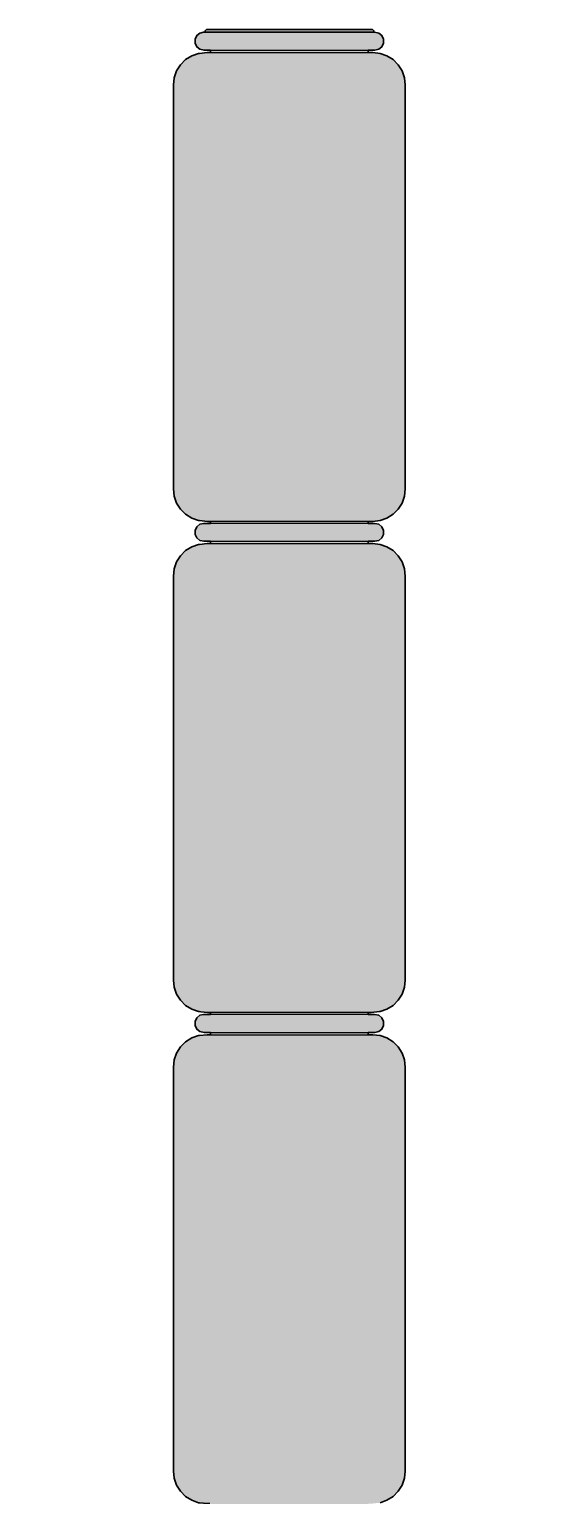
# Model space of a CAD drawing. Header units: millimetres. Extents: x -32 to 1847, y -56 to 3109.
# Drawn here: x 1154 to 1704, y 1526 to 3109 of the extents above; entities that cross this region are included whole.
import ezdxf

# ---------------------------------------------------------------- set-up
doc = ezdxf.new("R2010")
doc.units = ezdxf.units.MM
doc.layers.add('Blocks', color=7, linetype='Continuous')
doc.layers.add('Blocks$Fill', color=7, linetype='Continuous', true_color=0xffffff)
doc.layers.add('Blocks$Inner', color=7, linetype='Continuous', lineweight=25, true_color=0x007f00)
doc.layers.add('Blocks$Outline', color=7, linetype='Continuous', lineweight=35, true_color=0xff3f3f)

# ---------------------------------------------------------------- blocks, each defined once
blk = doc.blocks.new('Noctambule Floor 4 High Cylinder Floor Lamp Side')
at = {"layer": 'Blocks$Fill'}
blk.add_hatch(color=256, dxfattribs=at).paths.add_polyline_path([(144, 7), (143.9, 7), (143.4, 7.5), (143.4, 11.5), (143.9, 12), (144.1, 12), (336.1, 12), (335.4, 12.3), (335.1, 12.9), (333.7, 32.2), (331.3, 32.2), (327.1, 33.2), (323.7, 35.8), (321.9, 39.7), (321.9, 44), (323.7, 47.9), (327.1, 50.6), (331.8, 51.5), (333.2, 51.5), (338.6, 51.5), (338.6, 53.5), (337.7, 53.7), (335.2, 53.7), (326.6, 54.6), (325.8, 54.6), (318.4, 57.2), (311.8, 61.3), (306.2, 66.9), (302.1, 73.5), (299.5, 80.9), (298.6, 88.7), (298.6, 524.7), (299.5, 532.5), (302.1, 539.9), (306.2, 546.5), (311.8, 552.1), (318.4, 556.2), (325.8, 558.8), (326.6, 558.8), (335, 559.7), (337.1, 559.7), (337.7, 559.7), (338.6, 559.9), (338.6, 561.9), (331.3, 561.9), (327.1, 562.9), (323.7, 565.5), (321.9, 569.4), (321.9, 573.7), (323.7, 577.6), (327.1, 580.3), (331.8, 581.2), (333.2, 581.2), (338.6, 581.2), (338.6, 583.2), (337.7, 583.4), (335.2, 583.4), (326.6, 584.3), (325.8, 584.3), (318.4, 586.9), (311.8, 591), (306.2, 596.6), (302.1, 603.2), (299.5, 610.6), (298.6, 618.4), (298.6, 1054.4), (299.5, 1062.2), (302.1, 1069.6), (306.2, 1076.2), (311.8, 1081.8), (318.4, 1085.9), (325.8, 1088.5), (326.6, 1088.5), (335, 1089.4), (337.1, 1089.4), (338, 1089.4), (338.8, 1089.7), (338.9, 1089.7), (338.8, 1089.7), (338.6, 1089.7), (338.6, 1091.9), (331.6, 1091.9), (327.2, 1092.9), (323.8, 1095.5), (321.9, 1099.4), (321.9, 1103.7), (323.8, 1107.6), (327.2, 1110.3), (331.2, 1111.2), (331.6, 1111.2), (338.6, 1111.2), (338.6, 1113.2), (337.7, 1113.4), (335.2, 1113.4), (328.1, 1114.1), (326.6, 1114.3), (325.8, 1114.3), (318.4, 1116.9), (311.8, 1121), (306.2, 1126.6), (302.1, 1133.2), (299.5, 1140.6), (298.6, 1148.4), (298.6, 1584.4), (299.5, 1592.2), (302.1, 1599.6), (306.2, 1606.2), (311.8, 1611.8), (318.4, 1615.9), (325.8, 1618.5), (326.6, 1618.5), (335, 1619.4), (337.1, 1619.4), (338, 1619.4), (338.8, 1619.7), (338.9, 1619.7), (338.8, 1619.7), (338.6, 1619.7), (338.6, 1621.9), (331.6, 1621.9), (327.2, 1622.9), (323.8, 1625.5), (321.9, 1629.4), (321.9, 1633.7), (323.8, 1637.6), (327.2, 1640.3), (331.2, 1641.2), (331.6, 1641.2), (338.6, 1641.2), (338.6, 1643.2), (337.7, 1643.4), (335.2, 1643.4), (326.6, 1644.3), (325.8, 1644.3), (318.4, 1646.9), (311.8, 1651), (306.2, 1656.6), (302.1, 1663.2), (299.5, 1670.6), (298.6, 1678.4), (298.6, 2114.4), (299.5, 2122.2), (302.1, 2129.6), (306.2, 2136.2), (311.8, 2141.8), (318.4, 2145.9), (325.8, 2148.5), (326.6, 2148.5), (335, 2149.4), (337.1, 2149.4), (338, 2149.4), (338.8, 2149.7), (338.9, 2149.7), (338.8, 2149.7), (338.6, 2149.7), (338.6, 2151.9), (331.6, 2151.9), (327.2, 2152.9), (323.8, 2155.5), (321.9, 2159.4), (321.9, 2163.7), (323.8, 2167.6), (327.2, 2170.3), (331.2, 2171.2), (331.6, 2171.2), (336.8, 2171.2), (336.8, 2171.2), (336.7, 2171.3), (336.5, 2171.4), (333.3, 2171.4), (332.8, 2171.9), (332.8, 2172.9), (334.3, 2174.4), (513.2, 2174.4), (514.7, 2172.9), (514.7, 2171.9), (514.2, 2171.4), (514.1, 2171.4), (510.6, 2171.4), (510.7, 2171.2), (515.4, 2171.2), (520, 2170.3), (520, 2170.3), (523.4, 2167.6), (525.2, 2163.7), (525.2, 2159.4), (523.4, 2155.5), (520, 2152.9), (515.6, 2151.9), (514.9, 2151.9), (508.6, 2151.9), (508.6, 2149.7), (508.3, 2149.7), (508.3, 2149.7), (508.4, 2149.7), (509.5, 2149.4), (513.6, 2149.4), (521.4, 2148.5), (528.8, 2145.9), (535.4, 2141.8), (541, 2136.2), (545.1, 2129.6), (547.7, 2122.2), (548.5, 2114.4), (548.5, 1678.4), (547.7, 1670.6), (545.1, 1663.2), (541, 1656.6), (535.4, 1651), (528.8, 1646.9), (521.4, 1644.3), (513.6, 1643.4), (511.7, 1643.4), (509.5, 1643.4), (508.6, 1643.2), (508.6, 1641.2), (515.4, 1641.2), (520, 1640.3), (523.4, 1637.6), (525.2, 1633.7), (525.2, 1629.4), (523.4, 1625.5), (520, 1622.9), (515.6, 1621.9), (514.9, 1621.9), (508.6, 1621.9), (508.6, 1619.7), (508.3, 1619.7), (508.4, 1619.7), (509.5, 1619.4), (513.6, 1619.4), (521.4, 1618.5), (528.8, 1615.9), (535.4, 1611.8), (541, 1606.2), (545.1, 1599.6), (547.7, 1592.2), (548.5, 1584.4), (548.5, 1148.4), (547.7, 1140.6), (545.1, 1133.2), (541, 1126.6), (535.4, 1121), (528.8, 1116.9), (521.4, 1114.3), (520.6, 1114.3), (511.7, 1113.4), (509.5, 1113.4), (508.6, 1113.2), (508.6, 1111.2), (515.4, 1111.2), (520, 1110.3), (523.4, 1107.6), (525.2, 1103.7), (525.2, 1099.4), (523.4, 1095.5), (520, 1092.9), (515.6, 1091.9), (514.9, 1091.9), (508.6, 1091.9), (508.6, 1089.7), (508.3, 1089.7), (508.4, 1089.7), (509.5, 1089.4), (513.6, 1089.4), (521.4, 1088.5), (528.8, 1085.9), (535.4, 1081.8), (541, 1076.2), (545.1, 1069.6), (547.7, 1062.2), (548.5, 1054.4), (548.5, 618.4), (547.7, 610.6), (545.1, 603.2), (541, 596.6), (535.4, 591), (528.8, 586.9), (521.4, 584.3), (513.6, 583.4), (511.7, 583.4), (509.5, 583.4), (508.6, 583.2), (508.6, 581.2), (515.7, 581.2), (515.9, 581.2), (520.1, 580.3), (523.5, 577.6), (525.3, 573.7), (525.3, 569.4), (523.5, 565.5), (520.1, 562.9), (519.5, 562.9), (515.6, 561.9), (514.3, 561.9), (508.6, 561.9), (508.6, 559.9), (509.5, 559.7), (513.6, 559.7), (521.4, 558.8), (528.8, 556.2), (535.4, 552.1), (541, 546.5), (545.1, 539.9), (547.7, 532.5), (548.5, 524.7), (548.5, 88.7), (547.7, 80.9), (545.1, 73.5), (541, 66.9), (535.4, 61.3), (528.8, 57.2), (521.4, 54.6), (513.6, 53.7), (511.7, 53.7), (509.5, 53.7), (508.6, 53.5), (508.6, 51.5), (515.7, 51.5), (515.9, 51.5), (520.1, 50.6), (523.5, 47.9), (525.3, 44), (525.3, 39.7), (523.5, 35.8), (520.1, 33.2), (519.5, 33.2), (515.6, 32.2), (514.2, 12.9), (513.8, 12.3), (513.2, 12), (692.9, 12), (693.4, 11.5), (693.3, 7.5), (692.9, 7), (692.6, 7), (680.9, 7), (680.9, 0), (680.5, 0), (655.9, 0), (655.9, 7), (508.2, 7), (508.2, 0), (507.8, 0), (483.2, 0), (483.2, 7), (228.6, 7), (228.6, 0), (228.3, 0), (203.6, 0), (203.6, 7)], flags=0)
at = {"layer": 'Blocks$Inner'}
for points in [[(331.6, 2171.2), (331.2, 2171.2), (327.2, 2170.3), (323.8, 2167.6), (321.9, 2163.7), (321.9, 2159.4), (323.8, 2155.5), (327.2, 2152.9), (331.6, 2151.9), (332.9, 2151.9), (335, 2151.9), (338, 2151.9), (341.8, 2151.9), (346.3, 2151.9), (351.7, 2151.9), (357.7, 2151.9), (364.4, 2151.9), (371.6, 2151.9), (379.3, 2151.9), (387.5, 2151.9), (396, 2151.9), (404.7, 2151.9), (413.7, 2151.9), (422.7, 2151.9), (431.8, 2151.9), (440.8, 2151.9), (449.6, 2151.9), (458.2, 2151.9), (466.4, 2151.9), (474.2, 2151.9), (481.5, 2151.9), (488.3, 2151.9), (494.4, 2151.9), (499.9, 2151.9), (504.6, 2151.9), (510.2, 2151.9), (513, 2151.9), (514.9, 2151.9), (515.6, 2151.9), (520, 2152.9), (523.4, 2155.5), (525.2, 2159.4), (525.2, 2163.7), (523.4, 2167.6), (520, 2170.3), (520, 2170.3), (515.4, 2171.2), (514, 2171.2), (511.7, 2171.2), (508.6, 2171.2), (504.6, 2171.2), (497.5, 2171.2), (492.9, 2171.2), (487.5, 2171.2), (481.3, 2171.2), (474.3, 2171.2), (466.6, 2171.2), (458.2, 2171.2), (453.7, 2171.2), (446.8, 2171.2), (439.5, 2171.2), (429.6, 2171.2), (419.4, 2171.2), (414.2, 2171.2), (406.5, 2171.2), (398.8, 2171.2), (388.9, 2171.2), (379.3, 2171.2), (370.3, 2171.2), (362.1, 2171.2), (358.3, 2171.2), (353, 2171.2), (348.3, 2171.2), (342.8, 2171.2), (338.4, 2171.2), (336.6, 2171.2), (334.5, 2171.2), (332.9, 2171.2), (331.6, 2171.2), (327.2, 2170.3)], [(336.8, 2171.2), (336.8, 2171.2), (336.7, 2171.3), (336.5, 2171.4)], [(338.6, 2151.9), (338.6, 2149.7), (338.6, 2149.7), (338.8, 2149.7), (338.9, 2149.7), (338.8, 2149.7), (338, 2149.4)], [(508.6, 2151.9), (508.6, 2151.9), (508.6, 2149.7), (508.3, 2149.7), (508.3, 2149.7), (508.4, 2149.7), (509.5, 2149.4)], [(338.6, 1641.2), (338.6, 1643.2), (337.7, 1643.4), (337.7, 1643.4)], [(509.5, 1643.4), (508.6, 1643.2), (508.6, 1641.2)], [(338, 1619.4), (338.8, 1619.7), (338.9, 1619.7), (338.8, 1619.7), (338.6, 1619.7), (338.6, 1619.7), (338.6, 1621.9)], [(508.6, 1621.9), (508.6, 1619.7), (508.3, 1619.7), (508.4, 1619.7), (509.5, 1619.4)], [(338.6, 1111.2), (338.6, 1113.2), (337.7, 1113.4)], [(509.5, 1113.4), (508.6, 1113.2), (508.6, 1111.2)], [(311.8, 591), (306.2, 596.6), (302.1, 603.2), (299.5, 610.6), (298.6, 618.4), (298.6, 1054.4), (299.5, 1062.2), (302.1, 1069.6), (306.2, 1076.2), (311.8, 1081.8), (318.4, 1085.9), (325.8, 1088.5), (326.6, 1088.5), (335, 1089.4), (337.1, 1089.4), (339.5, 1089.4), (342, 1089.4), (344.5, 1089.4), (346.9, 1089.4), (349.3, 1089.4), (351.4, 1089.4), (355.5, 1089.4), (358.9, 1089.4), (364.2, 1089.4), (370, 1089.4), (377.4, 1089.4), (384.2, 1089.4), (390.3, 1089.4), (395.8, 1089.4), (400.7, 1089.4), (405.1, 1089.4), (409, 1089.4), (412.4, 1089.4), (418.4, 1089.4), (427.4, 1089.4), (436.5, 1089.4), (445.2, 1089.4), (452.6, 1089.4), (458.9, 1089.4), (464.2, 1089.4), (468.7, 1089.4), (472.5, 1089.4), (475.8, 1089.4), (478.5, 1089.4), (483.2, 1089.4), (489.7, 1089.4), (495.5, 1089.4), (503.9, 1089.4), (506.4, 1089.4), (509.1, 1089.4), (511, 1089.4), (512.2, 1089.4), (513.6, 1089.4), (513.6, 1089.4), (521.4, 1088.5), (528.8, 1085.9), (535.4, 1081.8), (541, 1076.2), (545.1, 1069.6), (547.7, 1062.2), (548.5, 1054.4), (548.5, 618.4), (547.7, 610.6), (545.1, 603.2), (541, 596.6), (535.4, 591)], [(338, 1089.4), (338.8, 1089.7), (338.9, 1089.7), (338.8, 1089.7), (338.6, 1089.7), (338.6, 1089.7), (338.6, 1091.9)], [(508.6, 1091.9), (508.6, 1089.7), (508.3, 1089.7), (508.4, 1089.7), (509.5, 1089.4)]]:
    blk.add_lwpolyline(points, dxfattribs=at)
for points in [[(332.8, 2172.9), (332.8, 2171.9), (333.3, 2171.4), (333.6, 2171.4), (334.4, 2171.4), (335.2, 2171.4), (336.2, 2171.4), (337.6, 2171.4), (339.7, 2171.4), (342.4, 2171.4), (346.1, 2171.4), (351, 2171.4), (357.4, 2171.4), (364.5, 2171.4), (369.6, 2171.4), (372.7, 2171.4), (376.3, 2171.4), (380.6, 2171.4), (385.6, 2171.4), (391.5, 2171.4), (398.6, 2171.4), (406.2, 2171.4), (414, 2171.4), (419.1, 2171.4), (426.1, 2171.4), (430, 2171.4), (434.5, 2171.4), (439.6, 2171.4), (445.4, 2171.4), (451.8, 2171.4), (459.1, 2171.4), (467.1, 2171.4), (478.1, 2171.4), (484.2, 2171.4), (489.8, 2171.4), (493.3, 2171.4), (497.5, 2171.4), (499.7, 2171.4), (502, 2171.4), (504.5, 2171.4), (507, 2171.4), (509.4, 2171.4), (511.6, 2171.4), (513.3, 2171.4), (514.1, 2171.4), (514.2, 2171.4), (514.7, 2171.9), (514.7, 2172.9), (513.2, 2174.4), (512.9, 2174.4), (511.6, 2174.4), (510.1, 2174.4), (505.6, 2174.4), (501.9, 2174.4), (495.3, 2174.4), (490, 2174.4), (482.3, 2174.4), (473.8, 2174.4), (466.6, 2174.4), (462.5, 2174.4), (455.5, 2174.4), (447.9, 2174.4), (437.7, 2174.4), (428, 2174.4), (420.9, 2174.4), (407.8, 2174.4), (400.2, 2174.4), (388.5, 2174.4), (383.9, 2174.4), (377.2, 2174.4), (370.9, 2174.4), (363.1, 2174.4), (356.1, 2174.4), (353.5, 2174.4), (349.1, 2174.4), (344.7, 2174.4), (340, 2174.4), (337.3, 2174.4), (336.3, 2174.4), (335, 2174.4), (334.3, 2174.4)], [(299.5, 1670.6), (298.6, 1678.4), (298.6, 2114.4), (299.5, 2122.2), (302.1, 2129.6), (306.2, 2136.2), (311.8, 2141.8), (318.4, 2145.9), (325.8, 2148.5), (326.6, 2148.5), (335, 2149.4), (337.1, 2149.4), (339.5, 2149.4), (342, 2149.4), (344.5, 2149.4), (346.9, 2149.4), (349.3, 2149.4), (351.4, 2149.4), (355.5, 2149.4), (358.9, 2149.4), (364.2, 2149.4), (370, 2149.4), (377.4, 2149.4), (384.2, 2149.4), (390.3, 2149.4), (395.8, 2149.4), (400.7, 2149.4), (405.1, 2149.4), (409, 2149.4), (412.4, 2149.4), (418.4, 2149.4), (427.4, 2149.4), (436.5, 2149.4), (445.2, 2149.4), (452.6, 2149.4), (458.9, 2149.4), (464.2, 2149.4), (468.7, 2149.4), (472.5, 2149.4), (475.8, 2149.4), (478.5, 2149.4), (483.2, 2149.4), (489.7, 2149.4), (495.5, 2149.4), (503.9, 2149.4), (506.4, 2149.4), (509.1, 2149.4), (511, 2149.4), (512.2, 2149.4), (513.6, 2149.4), (513.6, 2149.4), (521.4, 2148.5), (528.8, 2145.9), (535.4, 2141.8), (541, 2136.2), (545.1, 2129.6), (547.7, 2122.2), (548.5, 2114.4), (548.5, 1678.4), (547.7, 1670.6), (545.1, 1663.2), (541, 1656.6), (535.4, 1651), (528.8, 1646.9), (521.4, 1644.3), (513.6, 1643.4), (511.7, 1643.4), (509.5, 1643.4), (506.4, 1643.4), (502.6, 1643.4), (498, 1643.4), (492.6, 1643.4), (486.6, 1643.4), (480.1, 1643.4), (472.9, 1643.4), (465.3, 1643.4), (457.3, 1643.4), (448.9, 1643.4), (440.3, 1643.4), (431.6, 1643.4), (422.8, 1643.4), (414, 1643.4), (405.2, 1643.4), (396.7, 1643.4), (388.4, 1643.4), (380.4, 1643.4), (372.9, 1643.4), (365.9, 1643.4), (359.4, 1643.4), (353.5, 1643.4), (348.3, 1643.4), (343.8, 1643.4), (340.1, 1643.4), (337.2, 1643.4), (335.2, 1643.4), (326.6, 1644.3), (325.8, 1644.3), (318.4, 1646.9), (311.8, 1651), (306.2, 1656.6), (302.1, 1663.2)], [(515.4, 1641.2), (514, 1641.2), (511.7, 1641.2), (508.6, 1641.2), (504.6, 1641.2), (497.5, 1641.2), (492.9, 1641.2), (487.5, 1641.2), (481.3, 1641.2), (474.3, 1641.2), (466.6, 1641.2), (458.2, 1641.2), (453.7, 1641.2), (446.8, 1641.2), (439.5, 1641.2), (429.6, 1641.2), (419.4, 1641.2), (414.2, 1641.2), (406.5, 1641.2), (398.8, 1641.2), (388.9, 1641.2), (379.3, 1641.2), (370.3, 1641.2), (362.1, 1641.2), (358.3, 1641.2), (353, 1641.2), (348.3, 1641.2), (342.8, 1641.2), (338.4, 1641.2), (336.6, 1641.2), (334.5, 1641.2), (332.9, 1641.2), (331.6, 1641.2), (331.2, 1641.2), (327.2, 1640.3), (323.8, 1637.6), (321.9, 1633.7), (321.9, 1629.4), (323.8, 1625.5), (327.2, 1622.9), (331.6, 1621.9), (332.9, 1621.9), (335, 1621.9), (338, 1621.9), (341.8, 1621.9), (346.3, 1621.9), (351.7, 1621.9), (357.7, 1621.9), (364.4, 1621.9), (371.6, 1621.9), (379.3, 1621.9), (387.5, 1621.9), (396, 1621.9), (404.7, 1621.9), (413.7, 1621.9), (422.7, 1621.9), (431.8, 1621.9), (440.8, 1621.9), (449.6, 1621.9), (458.2, 1621.9), (466.4, 1621.9), (474.2, 1621.9), (481.5, 1621.9), (488.3, 1621.9), (494.4, 1621.9), (499.9, 1621.9), (504.6, 1621.9), (510.2, 1621.9), (513, 1621.9), (514.9, 1621.9), (515.6, 1621.9), (520, 1622.9), (523.4, 1625.5), (525.2, 1629.4), (525.2, 1633.7), (523.4, 1637.6), (520, 1640.3)], [(299.5, 1592.2), (302.1, 1599.6), (306.2, 1606.2), (311.8, 1611.8), (318.4, 1615.9), (325.8, 1618.5), (326.6, 1618.5), (335, 1619.4), (337.1, 1619.4), (339.5, 1619.4), (342, 1619.4), (344.5, 1619.4), (346.9, 1619.4), (349.3, 1619.4), (351.4, 1619.4), (355.5, 1619.4), (358.9, 1619.4), (364.2, 1619.4), (370, 1619.4), (377.4, 1619.4), (384.2, 1619.4), (390.3, 1619.4), (395.8, 1619.4), (400.7, 1619.4), (405.1, 1619.4), (409, 1619.4), (412.4, 1619.4), (418.4, 1619.4), (427.4, 1619.4), (436.5, 1619.4), (445.2, 1619.4), (452.6, 1619.4), (458.9, 1619.4), (464.2, 1619.4), (468.7, 1619.4), (472.5, 1619.4), (475.8, 1619.4), (478.5, 1619.4), (483.2, 1619.4), (489.7, 1619.4), (495.5, 1619.4), (503.9, 1619.4), (506.4, 1619.4), (509.1, 1619.4), (511, 1619.4), (512.2, 1619.4), (513.6, 1619.4), (513.6, 1619.4), (521.4, 1618.5), (528.8, 1615.9), (535.4, 1611.8), (541, 1606.2), (545.1, 1599.6), (547.7, 1592.2), (548.5, 1584.4), (548.5, 1148.4), (547.7, 1140.6), (545.1, 1133.2), (541, 1126.6), (535.4, 1121), (528.8, 1116.9), (521.4, 1114.3), (520.6, 1114.3), (511.7, 1113.4), (509.5, 1113.4), (506.4, 1113.4), (502.6, 1113.4), (498, 1113.4), (492.6, 1113.4), (486.6, 1113.4), (480.1, 1113.4), (472.9, 1113.4), (465.3, 1113.4), (457.3, 1113.4), (448.9, 1113.4), (440.3, 1113.4), (431.6, 1113.4), (422.8, 1113.4), (414, 1113.4), (405.2, 1113.4), (396.7, 1113.4), (388.4, 1113.4), (380.4, 1113.4), (372.9, 1113.4), (365.9, 1113.4), (359.4, 1113.4), (353.5, 1113.4), (348.3, 1113.4), (343.8, 1113.4), (340.1, 1113.4), (337.2, 1113.4), (335.2, 1113.4), (328.1, 1114.1), (326.6, 1114.3), (325.8, 1114.3), (318.4, 1116.9), (311.8, 1121), (306.2, 1126.6), (302.1, 1133.2), (299.5, 1140.6), (298.6, 1148.4), (298.6, 1584.4)], [(515.4, 1111.2), (514, 1111.2), (511.7, 1111.2), (508.6, 1111.2), (504.6, 1111.2), (497.5, 1111.2), (492.9, 1111.2), (487.5, 1111.2), (481.3, 1111.2), (474.3, 1111.2), (466.6, 1111.2), (458.2, 1111.2), (453.7, 1111.2), (446.8, 1111.2), (439.5, 1111.2), (429.6, 1111.2), (419.4, 1111.2), (414.2, 1111.2), (406.5, 1111.2), (398.8, 1111.2), (388.9, 1111.2), (379.3, 1111.2), (370.3, 1111.2), (362.1, 1111.2), (358.3, 1111.2), (353, 1111.2), (348.3, 1111.2), (342.8, 1111.2), (338.4, 1111.2), (336.6, 1111.2), (334.5, 1111.2), (332.9, 1111.2), (331.6, 1111.2), (331.2, 1111.2), (327.2, 1110.3), (323.8, 1107.6), (321.9, 1103.7), (321.9, 1099.4), (323.8, 1095.5), (327.2, 1092.9), (331.6, 1091.9), (332.9, 1091.9), (335, 1091.9), (338, 1091.9), (341.8, 1091.9), (346.3, 1091.9), (351.7, 1091.9), (357.7, 1091.9), (364.4, 1091.9), (371.6, 1091.9), (379.3, 1091.9), (387.5, 1091.9), (396, 1091.9), (404.7, 1091.9), (413.7, 1091.9), (422.7, 1091.9), (431.8, 1091.9), (440.8, 1091.9), (449.6, 1091.9), (458.2, 1091.9), (466.4, 1091.9), (474.2, 1091.9), (481.5, 1091.9), (488.3, 1091.9), (494.4, 1091.9), (499.9, 1091.9), (504.6, 1091.9), (510.2, 1091.9), (513, 1091.9), (514.9, 1091.9), (515.6, 1091.9), (520, 1092.9), (523.4, 1095.5), (525.2, 1099.4), (525.2, 1103.7), (523.4, 1107.6), (520, 1110.3), (520, 1110.3)]]:
    blk.add_lwpolyline(points, close=True, dxfattribs=at)
for points in [[(492.2, 2171.4), (492.1, 2171.2)], [(510.7, 2171.2), (510.6, 2171.4)]]:
    blk.add_open_spline(points, degree=1, dxfattribs=at)
at = {"layer": 'Blocks$Outline'}
for points in [[(338.6, 2151.9), (338, 2151.9), (335, 2151.9), (332.9, 2151.9), (331.6, 2151.9), (327.2, 2152.9), (323.8, 2155.5), (321.9, 2159.4), (321.9, 2163.7), (323.8, 2167.6), (327.2, 2170.3), (331.2, 2171.2), (331.6, 2171.2)], [(331.6, 2171.2), (332.9, 2171.2), (334.5, 2171.2), (336.6, 2171.2), (336.8, 2171.2)], [(336.5, 2171.4), (336.2, 2171.4), (335.2, 2171.4), (334.4, 2171.4), (333.6, 2171.4), (333.3, 2171.4), (332.8, 2171.9), (332.8, 2172.9), (334.3, 2174.4)], [(334.3, 2174.4), (335, 2174.4), (336.3, 2174.4), (337.3, 2174.4), (340, 2174.4), (344.7, 2174.4), (349.1, 2174.4), (353.5, 2174.4), (356.1, 2174.4), (363.1, 2174.4), (370.9, 2174.4), (377.2, 2174.4), (383.9, 2174.4), (388.5, 2174.4), (400.2, 2174.4), (407.8, 2174.4), (420.9, 2174.4), (428, 2174.4), (437.7, 2174.4), (447.9, 2174.4), (455.5, 2174.4), (462.5, 2174.4), (466.6, 2174.4), (473.8, 2174.4), (482.3, 2174.4), (490, 2174.4), (495.3, 2174.4), (501.9, 2174.4), (505.6, 2174.4), (510.1, 2174.4), (511.6, 2174.4), (512.9, 2174.4), (513.2, 2174.4)], [(336.7, 2171.3), (336.5, 2171.4)], [(336.8, 2171.2), (336.8, 2171.2), (336.7, 2171.3)], [(510.7, 2171.2), (511.7, 2171.2), (514, 2171.2), (515.4, 2171.2), (520, 2170.3), (520, 2170.3), (523.4, 2167.6), (525.2, 2163.7), (525.2, 2159.4), (523.4, 2155.5), (520, 2152.9), (515.6, 2151.9), (514.9, 2151.9), (513, 2151.9), (510.2, 2151.9), (508.6, 2151.9)], [(514.1, 2171.4), (513.3, 2171.4), (511.6, 2171.4), (510.6, 2171.4)], [(510.6, 2171.4), (510.7, 2171.2)], [(513.2, 2174.4), (514.7, 2172.9), (514.7, 2171.9)], [(514.7, 2171.9), (514.2, 2171.4), (514.1, 2171.4)], [(299.5, 1670.6), (298.6, 1678.4), (298.6, 2114.4), (299.5, 2122.2), (302.1, 2129.6), (306.2, 2136.2), (311.8, 2141.8), (318.4, 2145.9), (325.8, 2148.5), (326.6, 2148.5), (335, 2149.4), (337.1, 2149.4), (338, 2149.4)], [(338, 2149.4), (338.8, 2149.7), (338.9, 2149.7), (338.8, 2149.7), (338.6, 2149.7), (338.6, 2149.7), (338.6, 2151.9)], [(508.6, 2151.9), (508.6, 2149.7), (508.3, 2149.7), (508.3, 2149.7), (508.4, 2149.7), (509.5, 2149.4)], [(509.5, 2149.4), (511, 2149.4), (512.2, 2149.4), (513.6, 2149.4), (513.6, 2149.4), (521.4, 2148.5), (528.8, 2145.9), (535.4, 2141.8), (541, 2136.2), (545.1, 2129.6), (547.7, 2122.2), (548.5, 2114.4), (548.5, 1678.4), (547.7, 1670.6), (545.1, 1663.2), (541, 1656.6), (535.4, 1651), (528.8, 1646.9), (521.4, 1644.3), (513.6, 1643.4), (511.7, 1643.4), (509.5, 1643.4)], [(337.7, 1643.4), (337.2, 1643.4), (335.2, 1643.4), (326.6, 1644.3), (325.8, 1644.3), (318.4, 1646.9), (311.8, 1651), (306.2, 1656.6), (302.1, 1663.2), (299.5, 1670.6)], [(338.6, 1621.9), (338, 1621.9), (335, 1621.9), (332.9, 1621.9), (331.6, 1621.9), (327.2, 1622.9), (323.8, 1625.5), (321.9, 1629.4), (321.9, 1633.7), (323.8, 1637.6), (327.2, 1640.3), (331.2, 1641.2), (331.6, 1641.2), (332.9, 1641.2), (334.5, 1641.2), (336.6, 1641.2), (338.4, 1641.2), (338.6, 1641.2)], [(338.6, 1641.2), (338.6, 1643.2), (337.7, 1643.4)], [(509.5, 1643.4), (508.6, 1643.2), (508.6, 1641.2)], [(508.6, 1641.2), (511.7, 1641.2), (514, 1641.2), (515.4, 1641.2)], [(515.4, 1641.2), (520, 1640.3), (523.4, 1637.6), (525.2, 1633.7), (525.2, 1629.4), (523.4, 1625.5), (520, 1622.9), (515.6, 1621.9), (514.9, 1621.9), (513, 1621.9), (510.2, 1621.9), (508.6, 1621.9)], [(299.5, 1592.2), (302.1, 1599.6), (306.2, 1606.2), (311.8, 1611.8), (318.4, 1615.9), (325.8, 1618.5), (326.6, 1618.5), (335, 1619.4), (337.1, 1619.4), (338, 1619.4)], [(338, 1619.4), (338.8, 1619.7), (338.9, 1619.7), (338.8, 1619.7), (338.6, 1619.7), (338.6, 1619.7), (338.6, 1621.9)], [(508.6, 1621.9), (508.6, 1619.7), (508.3, 1619.7), (508.4, 1619.7), (509.5, 1619.4)], [(509.5, 1619.4), (511, 1619.4), (512.2, 1619.4), (513.6, 1619.4), (513.6, 1619.4), (521.4, 1618.5), (528.8, 1615.9), (535.4, 1611.8), (541, 1606.2), (545.1, 1599.6), (547.7, 1592.2), (548.5, 1584.4), (548.5, 1148.4), (547.7, 1140.6), (545.1, 1133.2), (541, 1126.6), (535.4, 1121), (528.8, 1116.9), (521.4, 1114.3), (520.6, 1114.3), (511.7, 1113.4), (509.5, 1113.4)], [(337.7, 1113.4), (337.2, 1113.4), (335.2, 1113.4), (328.1, 1114.1), (326.6, 1114.3), (325.8, 1114.3), (318.4, 1116.9), (311.8, 1121), (306.2, 1126.6), (302.1, 1133.2), (299.5, 1140.6), (298.6, 1148.4), (298.6, 1584.4), (299.5, 1592.2)], [(338.6, 1091.9), (338, 1091.9), (335, 1091.9), (332.9, 1091.9), (331.6, 1091.9), (327.2, 1092.9), (323.8, 1095.5), (321.9, 1099.4), (321.9, 1103.7), (323.8, 1107.6), (327.2, 1110.3), (331.2, 1111.2), (331.6, 1111.2), (332.9, 1111.2), (334.5, 1111.2), (336.6, 1111.2), (338.4, 1111.2), (338.6, 1111.2)], [(338.6, 1113.2), (337.7, 1113.4)], [(338.6, 1111.2), (338.6, 1113.2)], [(509.5, 1113.4), (508.6, 1113.2)], [(508.6, 1113.2), (508.6, 1111.2)], [(508.6, 1111.2), (508.6, 1111.2), (511.7, 1111.2), (514, 1111.2), (515.4, 1111.2)], [(515.4, 1111.2), (520, 1110.3), (520, 1110.3), (523.4, 1107.6), (525.2, 1103.7), (525.2, 1099.4), (523.4, 1095.5), (520, 1092.9), (515.6, 1091.9), (514.9, 1091.9), (513, 1091.9), (510.2, 1091.9), (508.6, 1091.9)], [(337.7, 583.4), (337.2, 583.4), (335.2, 583.4), (326.6, 584.3), (325.8, 584.3), (318.4, 586.9), (311.8, 591), (306.2, 596.6), (302.1, 603.2), (299.5, 610.6), (298.6, 618.4), (298.6, 1054.4), (299.5, 1062.2), (302.1, 1069.6), (306.2, 1076.2), (311.8, 1081.8), (318.4, 1085.9), (325.8, 1088.5), (326.6, 1088.5), (335, 1089.4), (337.1, 1089.4), (338, 1089.4)], [(338, 1089.4), (338.8, 1089.7), (338.9, 1089.7), (338.8, 1089.7), (338.6, 1089.7), (338.6, 1089.7), (338.6, 1091.9)], [(508.6, 1091.9), (508.6, 1089.7), (508.3, 1089.7), (508.4, 1089.7), (509.5, 1089.4)], [(509.5, 1089.4), (511, 1089.4), (512.2, 1089.4), (513.6, 1089.4), (513.6, 1089.4), (521.4, 1088.5), (528.8, 1085.9), (535.4, 1081.8), (541, 1076.2), (545.1, 1069.6), (547.7, 1062.2), (548.5, 1054.4), (548.5, 618.4), (547.7, 610.6), (545.1, 603.2), (541, 596.6), (535.4, 591), (528.8, 586.9), (521.4, 584.3)]]:
    blk.add_lwpolyline(points, dxfattribs=at)

msp = doc.modelspace()

# ---------------------------------------------------------------- block references
at = {"layer": 'Blocks'}
msp.add_blockref('Noctambule Floor 4 High Cylinder Floor Lamp Side', (1010.6, 934.2), dxfattribs=at)

doc.saveas('drawing.dxf')
